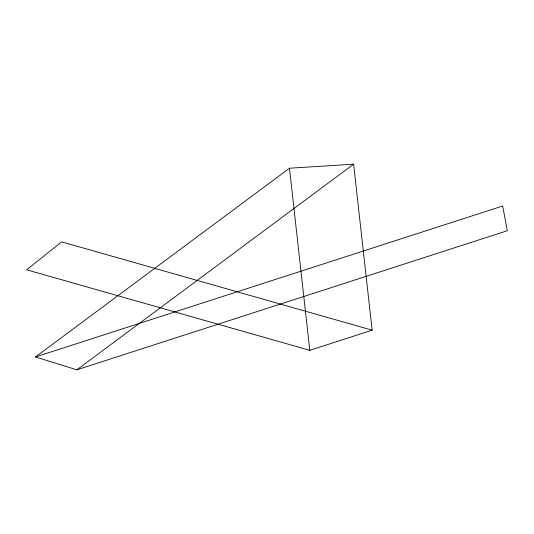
<?xml version="1.0" encoding="UTF-8"?>
<svg xmlns="http://www.w3.org/2000/svg" width="534" height="534" viewBox="0 0 534 534"><rect width="100%" height="100%" fill="white"/><g stroke="black" fill="none" stroke-linecap="round" stroke-linejoin="round"><path stroke-width="0.8" d="M35.458 356.966L502.681 206.004L507.3 230.741L76.843 369.822L35.458 356.966L289.475 168.23L353.621 164.178L372.138 330.172L309.793 350.317L26.7 269.803L61.604 241.855L372.138 330.172M76.843 369.822L353.621 164.178M289.475 168.23L309.793 350.317"/></g></svg>
